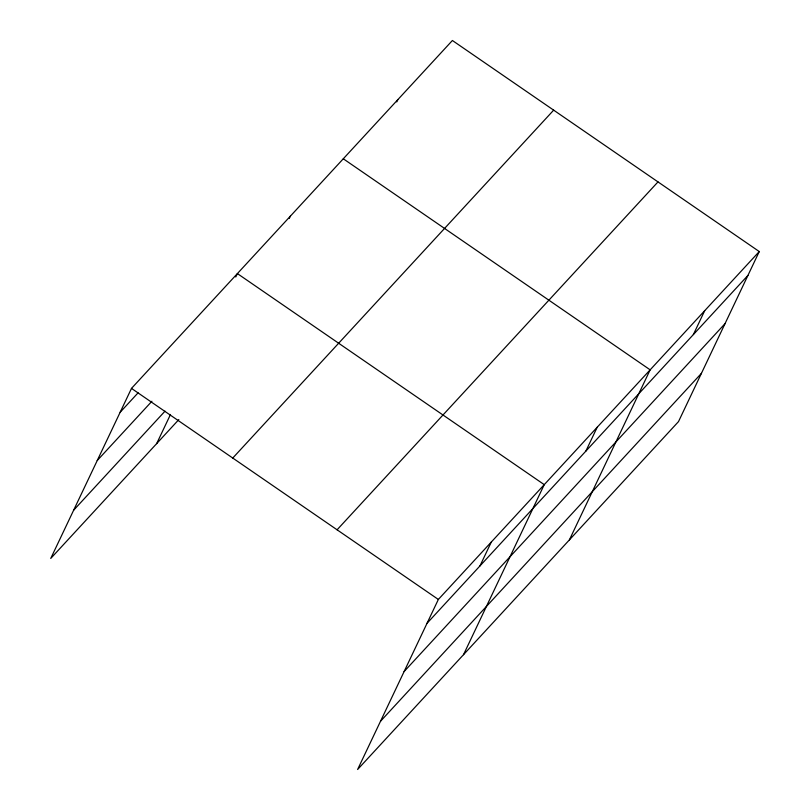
<?xml version="1.0" encoding="UTF-8"?>
<svg xmlns="http://www.w3.org/2000/svg" width="810" height="810" viewBox="0 0 810 810"><rect width="100%" height="100%" fill="white"/><g stroke="black" fill="none" stroke-linecap="round" stroke-linejoin="round"><path stroke-width="1.21" d="M759.264 251.556L438.352 599.451L357.605 769.5L678.507 421.605L759.264 251.556L452.395 40.5L131.493 388.395L50.736 558.444L178.848 419.57M156.644 443.647L170.495 414.477M235.771 277L237.391 273.588L544.249 484.643L463.502 654.693M289.261 218.457L290.334 216.189M396.758 101.918L397.842 99.64M479.955 565.937L491.295 542.042M585.853 451.13L597.203 427.234M569.4 539.885L650.146 369.836L343.288 158.78M693.36 334.581L704.7 310.696M120.143 412.28L138.085 392.84M97.24 460.515L151.905 401.264M73.649 510.209L165.027 411.146M232.753 458.045L553.665 110.15M337.082 529.801L657.993 181.906M427.002 623.335L747.913 275.44M404.099 671.571L725.011 323.676M380.508 721.264L701.419 373.369M131.493 388.395L438.352 599.451"/></g></svg>
